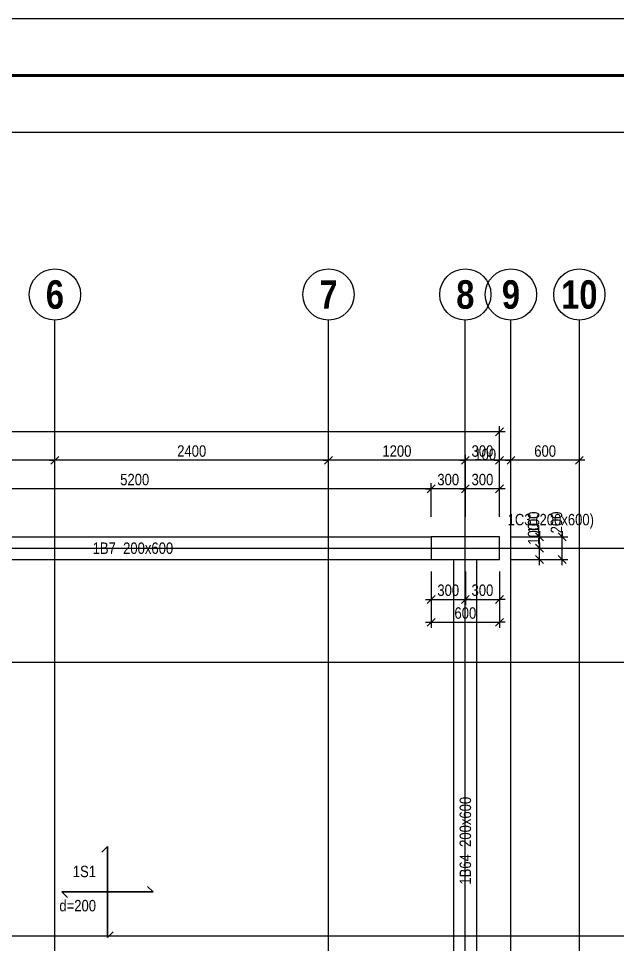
# Model space of a CAD drawing. Extents: x 0 to 206258, y -403073 to 0.
# Drawn here: x 44915 to 50169, y -19768 to -11647 of the extents above; entities that cross this region are included whole.
import ezdxf
from ezdxf.enums import TextEntityAlignment as Align
from ezdxf.lldxf.tags import DXFTag

# ---------------------------------------------------------------- set-up
doc = ezdxf.new("R2010")
doc.units = 0
doc.header["$LTSCALE"] = 1000
for name, color, linetype in [('Axis Circle(Dir 2)', 150, 'Continuous'), ('Axis Label(Dir 2)', 7, 'Continuous'), ('Axis Line(Dir 1)', 8, 'CENTER2'), ('Axis Line(Dir 2)', 150, 'CENTER2'), ('Column Line', 7, 'Continuous'), ('Dimension Line', 5, 'Continuous'), ('SHEETSUMMARY-50', 1, 'Continuous'), ('SheetView', 40, 'Continuous'), ('SheetViewOut', 231, 'Continuous'), ('Slab Edge Line', 5, 'Continuous'), ('Slab Label', 5, 'Continuous')]:
    doc.layers.add(name, color=color, linetype=linetype)
for name, color, linetype, true_color in [('Beam Label', 159, 'Continuous', 0x35424f), ('Beam Line', 159, 'HIDDEN2', 0x35424f), ('Column Label', 159, 'Continuous', 0x35424f)]:
    doc.layers.add(name, color=color, linetype=linetype, true_color=true_color)
doc.styles.add('Axis Label(Dir 2)', font='ARIALNB.TTF', dxfattribs={"height": 250})
doc.styles.add('Beam Label', font='ARIALN.TTF', dxfattribs={"height": 100})
doc.styles.add('Column Label', font='ARIALN.TTF', dxfattribs={"height": 100})
doc.styles.add('Dimension Text', font='ARIALN.TTF', dxfattribs={"height": 100})
doc.styles.add('Slab Label', font='ARIALN.TTF', dxfattribs={"height": 100})
tags = doc.linetypes.add('CENTER2', pattern=[1.125, 0.75, -0.125, 0.125, -0.125]).pattern_tags.tags
tags[10:11] = [DXFTag(74, 4), DXFTag(75, 0), DXFTag(340, '0'), DXFTag(46, 0.0), DXFTag(50, 0.0), DXFTag(44, 0.0), DXFTag(45, 0.0)]
tags[8:9] = [DXFTag(74, 4), DXFTag(75, 0), DXFTag(340, '0'), DXFTag(46, 0.0), DXFTag(50, 0.0), DXFTag(44, 0.0), DXFTag(45, 0.0)]
tags[6:7] = [DXFTag(74, 4), DXFTag(75, 0), DXFTag(340, '0'), DXFTag(46, 0.0), DXFTag(50, 0.0), DXFTag(44, 0.0), DXFTag(45, 0.0)]
tags[4:5] = [DXFTag(74, 4), DXFTag(75, 0), DXFTag(340, '0'), DXFTag(46, 0.0), DXFTag(50, 0.0), DXFTag(44, 0.0), DXFTag(45, 0.0)]
tags = doc.linetypes.add('HIDDEN2', pattern=[0.1875, 0.125, -0.0625]).pattern_tags.tags
tags[6:7] = [DXFTag(74, 4), DXFTag(75, 0), DXFTag(340, '0'), DXFTag(46, 0.0), DXFTag(50, 0.0), DXFTag(44, 0.0), DXFTag(45, 0.0)]
tags[4:5] = [DXFTag(74, 4), DXFTag(75, 0), DXFTag(340, '0'), DXFTag(46, 0.0), DXFTag(50, 0.0), DXFTag(44, 0.0), DXFTag(45, 0.0)]
doc.dimstyles.get("Standard").update_dxf_attribs({"dimtxt": 100, "dimasz": 30, "dimexe": 48.3, "dimexo": 103.5, "dimgap": 30, "dimtad": 1, "dimtoh": 1, "dimdec": 1, "dimdsep": 46, "dimtxsty": 'Dimension Text', "dimblk": 'PCDIM_TICK', "dimcen": 0.09, "dimclrd": 5, "dimclre": 5, "dimclrt": 5, "dimadec": 1, "dimazin": 0, "dimtp": 1, "dimtm": 1, "dimtfac": 1, "dimtdec": 4, "dimtofl": 0, "dimtmove": 0, "dimatfit": 3, "dimfxl": 1, "dimtolj": 1, "dimtzin": 0, "dimarcsym": 0})

# ---------------------------------------------------------------- blocks, each defined once
blk = doc.blocks.new('PCDIM_TICK')
at = {"layer": 'Dimension Line', "color": 0, "transparency": 33554687}
for p, q in [((1.15, 1.15), (-1.15, -1.15)), ((1.61, 0), (0, 0))]:
    blk.add_line(p, q, dxfattribs=at)
blk = doc.blocks.new('*U399')
at = {"layer": 'Dimension Line', "color": 5, "true_color": 0x0000ff, "transparency": 16777216}
for p, q in [((48534.3, -16495.7), (48534.3, -16790.5)), ((48834.3, -16495.7), (48834.3, -16790.5)), ((48534.3, -16742.2), (48834.3, -16742.2))]:
    blk.add_line(p, q, dxfattribs=at)
at = {"layer": 'Dimension Line', "color": 5, "true_color": 0x0000ff, "transparency": 16777216, "xscale": 30, "yscale": 30, "rotation": 180.0000000000004}
blk.add_blockref('PCDIM_TICK', (48534.3, -16742.2), dxfattribs=at)
at = {"layer": 'Dimension Line', "color": 5, "true_color": 0x0000ff, "transparency": 16777216, "xscale": 30, "yscale": 30}
blk.add_blockref('PCDIM_TICK', (48834.3, -16742.2), dxfattribs=at)
at = {"layer": 'Dimension Line', "color": 5, "true_color": 0x0000ff, "transparency": 16777216, "insert": (48684.3, -16712.2), "char_height": 100, "width": 181.501, "attachment_point": 8, "style": 'Dimension Text'}
blk.add_mtext('300', dxfattribs=at)
blk = doc.blocks.new('*U400')
at = {"layer": 'Dimension Line', "color": 5, "true_color": 0x0000ff, "transparency": 16777216}
for p, q in [((48834.3, -16495.7), (48834.3, -16790.5)), ((49134.3, -16495.7), (49134.3, -16790.5)), ((48834.3, -16742.2), (49134.3, -16742.2))]:
    blk.add_line(p, q, dxfattribs=at)
at = {"layer": 'Dimension Line', "color": 5, "true_color": 0x0000ff, "transparency": 16777216, "xscale": 30, "yscale": 30, "rotation": 180.0000000000004}
blk.add_blockref('PCDIM_TICK', (48834.3, -16742.2), dxfattribs=at)
at = {"layer": 'Dimension Line', "color": 5, "true_color": 0x0000ff, "transparency": 16777216, "xscale": 30, "yscale": 30}
blk.add_blockref('PCDIM_TICK', (49134.3, -16742.2), dxfattribs=at)
at = {"layer": 'Dimension Line', "color": 5, "true_color": 0x0000ff, "transparency": 16777216, "insert": (48984.3, -16712.2), "char_height": 100, "width": 181.501, "attachment_point": 8, "style": 'Dimension Text'}
blk.add_mtext('300', dxfattribs=at)
blk = doc.blocks.new('*U401')
at = {"layer": 'Dimension Line', "color": 5, "true_color": 0x0000ff, "transparency": 16777216}
for p, q in [((48534.3, -16495.7), (48534.3, -16990.5)), ((49134.3, -16495.7), (49134.3, -16990.5)), ((48534.3, -16942.2), (49134.3, -16942.2))]:
    blk.add_line(p, q, dxfattribs=at)
at = {"layer": 'Dimension Line', "color": 5, "true_color": 0x0000ff, "transparency": 16777216, "xscale": 30, "yscale": 30, "rotation": 180.0000000000004}
blk.add_blockref('PCDIM_TICK', (48534.3, -16942.2), dxfattribs=at)
at = {"layer": 'Dimension Line', "color": 5, "true_color": 0x0000ff, "transparency": 16777216, "xscale": 30, "yscale": 30}
blk.add_blockref('PCDIM_TICK', (49134.3, -16942.2), dxfattribs=at)
at = {"layer": 'Dimension Line', "color": 5, "true_color": 0x0000ff, "transparency": 16777216, "insert": (48834.3, -16912.2), "char_height": 100, "width": 181.97, "attachment_point": 8, "style": 'Dimension Text'}
blk.add_mtext('600', dxfattribs=at)
blk = doc.blocks.new('*U402')
at = {"layer": 'Dimension Line', "color": 5, "true_color": 0x0000ff, "transparency": 16777216}
for p, q in [((49237.8, -16292.2), (49532.6, -16292.2)), ((49484.3, -16292.2), (49484.3, -16262.2)), ((49484.3, -16392.2), (49484.3, -16292.2)), ((49237.8, -16392.2), (49532.6, -16392.2))]:
    blk.add_line(p, q, dxfattribs=at)
at = {"layer": 'Dimension Line', "color": 5, "true_color": 0x0000ff, "transparency": 16777216, "xscale": 30, "yscale": 30}
for p, rotation in [((49484.3, -16292.2), 89.99999999999447), ((49484.3, -16392.2), 269.9999999999834)]:
    blk.add_blockref('PCDIM_TICK', p, dxfattribs=dict(at, rotation=rotation))
at = {"layer": 'Dimension Line', "color": 5, "true_color": 0x0000ff, "transparency": 16777216, "insert": (49484.3, -16262.2), "char_height": 100, "width": 173.928, "attachment_point": 7, "rotation": 90, "style": 'Dimension Text'}
blk.add_mtext('100', dxfattribs=at)
blk = doc.blocks.new('*U403')
at = {"layer": 'Dimension Line', "color": 5, "true_color": 0x0000ff, "transparency": 16777216}
for p, q in [((49237.8, -16192.2), (49532.6, -16192.2)), ((49484.3, -16192.2), (49484.3, -16162.2)), ((49484.3, -16292.2), (49484.3, -16192.2)), ((49237.8, -16292.2), (49532.6, -16292.2))]:
    blk.add_line(p, q, dxfattribs=at)
at = {"layer": 'Dimension Line', "color": 5, "true_color": 0x0000ff, "transparency": 16777216, "xscale": 30, "yscale": 30}
for p, rotation in [((49484.3, -16192.2), 89.99999999999447), ((49484.3, -16292.2), 269.9999999999834)]:
    blk.add_blockref('PCDIM_TICK', p, dxfattribs=dict(at, rotation=rotation))
at = {"layer": 'Dimension Line', "color": 5, "true_color": 0x0000ff, "transparency": 16777216, "insert": (49484.3, -16162.2), "char_height": 100, "width": 173.928, "attachment_point": 7, "rotation": 90, "style": 'Dimension Text'}
blk.add_mtext('100', dxfattribs=at)
blk = doc.blocks.new('*U404')
at = {"layer": 'Dimension Line', "color": 5, "true_color": 0x0000ff, "transparency": 16777216}
for p, q in [((49237.8, -16192.2), (49732.6, -16192.2)), ((49684.3, -16192.2), (49684.3, -16162.2)), ((49684.3, -16392.2), (49684.3, -16192.2)), ((49237.8, -16392.2), (49732.6, -16392.2))]:
    blk.add_line(p, q, dxfattribs=at)
at = {"layer": 'Dimension Line', "color": 5, "true_color": 0x0000ff, "transparency": 16777216, "xscale": 30, "yscale": 30}
for p, rotation in [((49684.3, -16192.2), 89.99999999999447), ((49684.3, -16392.2), 269.9999999999834)]:
    blk.add_blockref('PCDIM_TICK', p, dxfattribs=dict(at, rotation=rotation))
at = {"layer": 'Dimension Line', "color": 5, "true_color": 0x0000ff, "transparency": 16777216, "insert": (49684.3, -16162.2), "char_height": 100, "width": 182.775, "attachment_point": 7, "rotation": 90, "style": 'Dimension Text'}
blk.add_mtext('200', dxfattribs=at)
blk = doc.blocks.new('*U537')
at = {"layer": 'Dimension Line', "color": 5, "true_color": 0x0000ff, "transparency": 16777216}
for p, q in [((48834.3, -16018), (48834.3, -15723.2)), ((49134.3, -16018), (49134.3, -15723.2)), ((49134.3, -15771.5), (48834.3, -15771.5))]:
    blk.add_line(p, q, dxfattribs=at)
at = {"layer": 'Dimension Line', "color": 5, "true_color": 0x0000ff, "transparency": 16777216, "xscale": 30, "yscale": 30, "rotation": 180.0000000000004}
blk.add_blockref('PCDIM_TICK', (48834.3, -15771.5), dxfattribs=at)
at = {"layer": 'Dimension Line', "color": 5, "true_color": 0x0000ff, "transparency": 16777216, "xscale": 30, "yscale": 30}
blk.add_blockref('PCDIM_TICK', (49134.3, -15771.5), dxfattribs=at)
at = {"layer": 'Dimension Line', "color": 5, "true_color": 0x0000ff, "transparency": 16777216, "insert": (48984.3, -15741.5), "char_height": 100, "width": 181.501, "attachment_point": 8, "style": 'Dimension Text'}
blk.add_mtext('300', dxfattribs=at)
blk = doc.blocks.new('*U538')
at = {"layer": 'Dimension Line', "color": 5, "true_color": 0x0000ff, "transparency": 16777216}
for p, q in [((48534.3, -16018), (48534.3, -15723.2)), ((48834.3, -16018), (48834.3, -15723.2)), ((48834.3, -15771.5), (48534.3, -15771.5))]:
    blk.add_line(p, q, dxfattribs=at)
at = {"layer": 'Dimension Line', "color": 5, "true_color": 0x0000ff, "transparency": 16777216, "xscale": 30, "yscale": 30, "rotation": 180.0000000000004}
blk.add_blockref('PCDIM_TICK', (48534.3, -15771.5), dxfattribs=at)
at = {"layer": 'Dimension Line', "color": 5, "true_color": 0x0000ff, "transparency": 16777216, "xscale": 30, "yscale": 30}
blk.add_blockref('PCDIM_TICK', (48834.3, -15771.5), dxfattribs=at)
at = {"layer": 'Dimension Line', "color": 5, "true_color": 0x0000ff, "transparency": 16777216, "insert": (48684.3, -15741.5), "char_height": 100, "width": 181.501, "attachment_point": 8, "style": 'Dimension Text'}
blk.add_mtext('300', dxfattribs=at)
blk = doc.blocks.new('*U539')
at = {"layer": 'Dimension Line', "color": 5, "true_color": 0x0000ff, "transparency": 16777216}
for p, q in [((43334.3, -16018), (43334.3, -15723.2)), ((48534.3, -16018), (48534.3, -15723.2)), ((48534.3, -15771.5), (43334.3, -15771.5))]:
    blk.add_line(p, q, dxfattribs=at)
at = {"layer": 'Dimension Line', "color": 5, "true_color": 0x0000ff, "transparency": 16777216, "xscale": 30, "yscale": 30, "rotation": 180.0000000000004}
blk.add_blockref('PCDIM_TICK', (43334.3, -15771.5), dxfattribs=at)
at = {"layer": 'Dimension Line', "color": 5, "true_color": 0x0000ff, "transparency": 16777216, "xscale": 30, "yscale": 30}
blk.add_blockref('PCDIM_TICK', (48534.3, -15771.5), dxfattribs=at)
at = {"layer": 'Dimension Line', "color": 5, "true_color": 0x0000ff, "transparency": 16777216, "insert": (45934.3, -15741.5), "char_height": 100, "width": 245.979, "attachment_point": 8, "style": 'Dimension Text'}
blk.add_mtext('5200', dxfattribs=at)
blk = doc.blocks.new('*U548')
at = {"layer": 'Dimension Line', "color": 5, "true_color": 0x0000ff, "transparency": 16777216}
for p, q in [((49234.3, -16018), (49234.3, -15473.2)), ((49834.3, -16018), (49834.3, -15473.2)), ((49834.3, -15521.5), (49234.3, -15521.5))]:
    blk.add_line(p, q, dxfattribs=at)
at = {"layer": 'Dimension Line', "color": 5, "true_color": 0x0000ff, "transparency": 16777216, "xscale": 30, "yscale": 30, "rotation": 180.0000000000004}
blk.add_blockref('PCDIM_TICK', (49234.3, -15521.5), dxfattribs=at)
at = {"layer": 'Dimension Line', "color": 5, "true_color": 0x0000ff, "transparency": 16777216, "xscale": 30, "yscale": 30}
blk.add_blockref('PCDIM_TICK', (49834.3, -15521.5), dxfattribs=at)
at = {"layer": 'Dimension Line', "color": 5, "true_color": 0x0000ff, "transparency": 16777216, "insert": (49534.3, -15491.5), "char_height": 100, "width": 181.97, "attachment_point": 8, "style": 'Dimension Text'}
blk.add_mtext('600', dxfattribs=at)
blk = doc.blocks.new('*U549')
at = {"layer": 'Dimension Line', "color": 5, "true_color": 0x0000ff, "transparency": 16777216}
for p, q in [((49134.3, -16018), (49134.3, -15473.2)), ((49234.3, -16018), (49234.3, -15473.2)), ((49134.3, -15521.5), (49104.3, -15521.5)), ((49234.3, -15521.5), (49134.3, -15521.5))]:
    blk.add_line(p, q, dxfattribs=at)
at = {"layer": 'Dimension Line', "color": 5, "true_color": 0x0000ff, "transparency": 16777216, "xscale": 30, "yscale": 30, "rotation": 180.0000000000004}
blk.add_blockref('PCDIM_TICK', (49134.3, -15521.5), dxfattribs=at)
at = {"layer": 'Dimension Line', "color": 5, "true_color": 0x0000ff, "transparency": 16777216, "xscale": 30, "yscale": 30}
blk.add_blockref('PCDIM_TICK', (49234.3, -15521.5), dxfattribs=at)
at = {"layer": 'Dimension Line', "color": 5, "true_color": 0x0000ff, "transparency": 16777216, "insert": (49104.3, -15521.5), "char_height": 100, "width": 173.928, "attachment_point": 9, "style": 'Dimension Text'}
blk.add_mtext('100', dxfattribs=at)
blk = doc.blocks.new('*U550')
at = {"layer": 'Dimension Line', "color": 5, "true_color": 0x0000ff, "transparency": 16777216}
for p, q in [((48834.3, -16018), (48834.3, -15473.2)), ((49134.3, -16018), (49134.3, -15473.2)), ((49134.3, -15521.5), (48834.3, -15521.5))]:
    blk.add_line(p, q, dxfattribs=at)
at = {"layer": 'Dimension Line', "color": 5, "true_color": 0x0000ff, "transparency": 16777216, "xscale": 30, "yscale": 30, "rotation": 180.0000000000004}
blk.add_blockref('PCDIM_TICK', (48834.3, -15521.5), dxfattribs=at)
at = {"layer": 'Dimension Line', "color": 5, "true_color": 0x0000ff, "transparency": 16777216, "xscale": 30, "yscale": 30}
blk.add_blockref('PCDIM_TICK', (49134.3, -15521.5), dxfattribs=at)
at = {"layer": 'Dimension Line', "color": 5, "true_color": 0x0000ff, "transparency": 16777216, "insert": (48984.3, -15491.5), "char_height": 100, "width": 181.501, "attachment_point": 8, "style": 'Dimension Text'}
blk.add_mtext('300', dxfattribs=at)
blk = doc.blocks.new('*U551')
at = {"layer": 'Dimension Line', "color": 5, "true_color": 0x0000ff, "transparency": 16777216}
for p, q in [((47634.3, -16018), (47634.3, -15473.2)), ((48834.3, -16018), (48834.3, -15473.2)), ((48834.3, -15521.5), (47634.3, -15521.5))]:
    blk.add_line(p, q, dxfattribs=at)
at = {"layer": 'Dimension Line', "color": 5, "true_color": 0x0000ff, "transparency": 16777216, "xscale": 30, "yscale": 30, "rotation": 180.0000000000004}
blk.add_blockref('PCDIM_TICK', (47634.3, -15521.5), dxfattribs=at)
at = {"layer": 'Dimension Line', "color": 5, "true_color": 0x0000ff, "transparency": 16777216, "xscale": 30, "yscale": 30}
blk.add_blockref('PCDIM_TICK', (48834.3, -15521.5), dxfattribs=at)
at = {"layer": 'Dimension Line', "color": 5, "true_color": 0x0000ff, "transparency": 16777216, "insert": (48234.3, -15491.5), "char_height": 100, "width": 238.405, "attachment_point": 8, "style": 'Dimension Text'}
blk.add_mtext('1200', dxfattribs=at)
blk = doc.blocks.new('*U552')
at = {"layer": 'Dimension Line', "color": 5, "true_color": 0x0000ff, "transparency": 16777216}
for p, q in [((45234.3, -16018), (45234.3, -15473.2)), ((47634.3, -16018), (47634.3, -15473.2)), ((47634.3, -15521.5), (45234.3, -15521.5))]:
    blk.add_line(p, q, dxfattribs=at)
at = {"layer": 'Dimension Line', "color": 5, "true_color": 0x0000ff, "transparency": 16777216, "xscale": 30, "yscale": 30, "rotation": 180.0000000000004}
blk.add_blockref('PCDIM_TICK', (45234.3, -15521.5), dxfattribs=at)
at = {"layer": 'Dimension Line', "color": 5, "true_color": 0x0000ff, "transparency": 16777216, "xscale": 30, "yscale": 30}
blk.add_blockref('PCDIM_TICK', (47634.3, -15521.5), dxfattribs=at)
at = {"layer": 'Dimension Line', "color": 5, "true_color": 0x0000ff, "transparency": 16777216, "insert": (46434.3, -15491.5), "char_height": 100, "width": 247.252, "attachment_point": 8, "style": 'Dimension Text'}
blk.add_mtext('2400', dxfattribs=at)
blk = doc.blocks.new('*U553')
at = {"layer": 'Dimension Line', "color": 5, "true_color": 0x0000ff, "transparency": 16777216}
for p, q in [((43134.3, -16018), (43134.3, -15473.2)), ((45234.3, -16018), (45234.3, -15473.2)), ((45234.3, -15521.5), (43134.3, -15521.5))]:
    blk.add_line(p, q, dxfattribs=at)
at = {"layer": 'Dimension Line', "color": 5, "true_color": 0x0000ff, "transparency": 16777216, "xscale": 30, "yscale": 30, "rotation": 180.0000000000004}
blk.add_blockref('PCDIM_TICK', (43134.3, -15521.5), dxfattribs=at)
at = {"layer": 'Dimension Line', "color": 5, "true_color": 0x0000ff, "transparency": 16777216, "xscale": 30, "yscale": 30}
blk.add_blockref('PCDIM_TICK', (45234.3, -15521.5), dxfattribs=at)
at = {"layer": 'Dimension Line', "color": 5, "true_color": 0x0000ff, "transparency": 16777216, "insert": (44184.3, -15491.5), "char_height": 100, "width": 247.252, "attachment_point": 8, "style": 'Dimension Text'}
blk.add_mtext('2100', dxfattribs=at)
blk = doc.blocks.new('*U561')
at = {"layer": 'Dimension Line', "color": 5, "true_color": 0x0000ff, "transparency": 16777216}
for p, q in [((35734.3, -16018), (35734.3, -15223.2)), ((49134.3, -16018), (49134.3, -15223.2)), ((49134.3, -15271.5), (35734.3, -15271.5))]:
    blk.add_line(p, q, dxfattribs=at)
at = {"layer": 'Dimension Line', "color": 5, "true_color": 0x0000ff, "transparency": 16777216, "xscale": 30, "yscale": 30, "rotation": 180.0000000000004}
blk.add_blockref('PCDIM_TICK', (35734.3, -15271.5), dxfattribs=at)
at = {"layer": 'Dimension Line', "color": 5, "true_color": 0x0000ff, "transparency": 16777216, "xscale": 30, "yscale": 30}
blk.add_blockref('PCDIM_TICK', (49134.3, -15271.5), dxfattribs=at)
at = {"layer": 'Dimension Line', "color": 5, "true_color": 0x0000ff, "transparency": 16777216, "insert": (42434.3, -15241.5), "char_height": 100, "width": 302.882, "attachment_point": 8, "style": 'Dimension Text'}
blk.add_mtext('13400', dxfattribs=at)

msp = doc.modelspace()

# ---------------------------------------------------------------- linework, layer by layer
at = {"layer": 'Axis Circle(Dir 2)', "transparency": 33554687}
for centre in [(45234.29, -14067.207), (47634.29, -14067.207), (48834.29, -14067.207), (49234.29, -14067.207), (49834.29, -14067.207)]:
    msp.add_circle(centre, 225, dxfattribs=at)
at = {"layer": 'Axis Line(Dir 1)', "transparency": 33554687}
for points in [[(34034.29, -16292.207), (51834.29, -16292.207)], [(34034.29, -17292.207), (51834.29, -17292.207)], [(34034.29, -19692.207), (51834.29, -19692.207)]]:
    msp.add_lwpolyline(points, dxfattribs=at)
at = {"layer": 'Axis Line(Dir 2)', "transparency": 33554687}
for points in [[(45234.29, -38092.207), (45234.29, -14292.207)], [(47634.29, -38092.207), (47634.29, -14292.207)], [(48834.29, -38092.207), (48834.29, -14292.207)], [(49234.29, -38092.207), (49234.29, -14292.207)], [(49834.29, -38092.207), (49834.29, -14292.207)]]:
    msp.add_lwpolyline(points, dxfattribs=at)
at = {"layer": 'Beam Line', "linetype": 'Continuous', "transparency": 33554687}
for points in [[(43334.29, -16192.207), (48534.29, -16192.207)], [(48934.29, -21292.207), (48934.29, -16392.207)]]:
    msp.add_lwpolyline(points, dxfattribs=at)
at = {"layer": 'Beam Line', "transparency": 33554687}
for points in [[(43334.29, -16392.207), (48534.29, -16392.207)], [(48734.29, -21292.207), (48734.29, -16392.207)]]:
    msp.add_lwpolyline(points, dxfattribs=at)
at = {"layer": 'Column Line', "transparency": 33554687}
msp.add_lwpolyline([(49134.29, -16392.207), (49134.29, -16192.207), (48534.29, -16192.207), (48534.29, -16392.207)], close=True, dxfattribs=at)
at = {"layer": 'SHEETSUMMARY-50', "transparency": 33554687, "const_width": 28}
msp.add_lwpolyline([(13854.79, -12146.707), (13854.79, -53196.707), (71554.79, -53196.707), (71554.79, -12146.707), (13854.79, -12146.707), (13854.79, -12146.707)], close=True, dxfattribs=at)
at = {"layer": 'SheetView', "transparency": 33554687}
msp.add_lwpolyline([(14354.79, -12646.707), (14354.79, -52696.707), (63305.305, -52696.707), (63305.305, -12646.707)], close=True, dxfattribs=at)
at = {"layer": 'SheetViewOut', "transparency": 33554687}
msp.add_lwpolyline([(12604.79, -53696.707), (12604.79, -11646.707), (72054.79, -11646.707), (72054.79, -53696.707)], close=True, dxfattribs=at)
at = {"layer": 'Slab Edge Line', "transparency": 33554687}
for points in [[(45645.693, -18956.949), (45695.191, -18907.451)], [(45695.191, -19707.451), (45695.191, -18907.451)], [(45295.191, -19307.451), (46095.191, -19307.451)], [(45344.688, -19356.949), (45295.191, -19307.451)], [(46045.693, -19257.954), (46095.191, -19307.451)], [(45744.688, -19657.954), (45695.191, -19707.451)]]:
    msp.add_lwpolyline(points, close=True, dxfattribs=at)

# ---------------------------------------------------------------- texts
at = {"layer": 'Axis Label(Dir 2)', "transparency": 33554687, "style": 'Axis Label(Dir 2)'}
for s, p in [('6', (45234.29, -14067.207)), ('7', (47634.29, -14067.207)), ('8', (48834.29, -14067.207)), ('9', (49234.29, -14067.207)), ('10', (49834.29, -14067.207))]:
    msp.add_text(s, height=250, dxfattribs=at).set_placement(p, align=Align.MIDDLE_CENTER)
at = {"layer": 'Beam Label', "transparency": 33554687, "style": 'Beam Label'}
msp.add_text('1B7  200x600 ', height=100, dxfattribs=at).set_placement((45934.29, -16292.207), align=Align.MIDDLE_CENTER)
msp.add_text('1B64  200x600 ', height=100, rotation=90, dxfattribs=at).set_placement((48834.29, -18842.207), align=Align.MIDDLE_CENTER)
at = {"layer": 'Column Label', "transparency": 33554687, "style": 'Column Label'}
msp.add_text('1C3 (200x600)', height=100, dxfattribs=at).set_placement((49205.001, -16121.496), align=Align.BOTTOM_LEFT)
at = {"layer": 'Slab Label', "transparency": 33554687, "style": 'Slab Label'}
for s, p in [('1S1', (45595.191, -19207.451)), ('d=200', (45595.191, -19507.451))]:
    msp.add_text(s, height=100, dxfattribs=at).set_placement(p, align=Align.BOTTOM_RIGHT)

# ---------------------------------------------------------------- dimensions: what is measured, and where the dimension line sits
at = {"layer": 'Dimension Line', "transparency": 33554687}
for base, p1, p2, picture, middle in [((42434.29, -15271.496), (49134.29, -16121.496), (35734.29, -16121.496), '*U561', (42434.29, -15271.496)), ((44184.29, -15521.496), (45234.29, -16121.496), (43134.29, -16121.496), '*U553', (44184.29, -15521.496)), ((46434.29, -15521.496), (47634.29, -16121.496), (45234.29, -16121.496), '*U552', (46434.29, -15521.496)), ((48234.29, -15521.496), (48834.29, -16121.496), (47634.29, -16121.496), '*U551', (48234.29, -15521.496)), ((48984.29, -15521.496), (49134.29, -16121.496), (48834.29, -16121.496), '*U550', (48984.29, -15521.496)), ((49184.29, -15521.496), (49234.29, -16121.496), (49134.29, -16121.496), '*U549', (49184.29, -15521.496)), ((49534.29, -15521.496), (49834.29, -16121.496), (49234.29, -16121.496), '*U548', (49534.29, -15521.496)), ((45934.29, -15771.496), (48534.29, -16121.496), (43334.29, -16121.496), '*U539', (45934.29, -15771.496)), ((48684.29, -15771.496), (48834.29, -16121.496), (48534.29, -16121.496), '*U538', (48684.29, -15771.496)), ((48984.29, -15771.496), (49134.29, -16121.496), (48834.29, -16121.496), '*U537', (48984.29, -15771.496))]:
    dim = msp.add_linear_dim(base=base, p1=p1, p2=p2, angle=180, dimstyle='Standard', override={"dimscale": 1, "dimtxt": 100, "dimasz": 30, "dimexe": 48.3, "dimexo": 103.5, "dimgap": 30, "dimtad": 1, "dimtih": 0, "dimdec": 1, "dimlfac": 1, "dimzin": 8, "dimlunit": 2, "dimpost": '', "dimtxsty": 'Dimension Text', "dimblk": 'PCDIM_TICK', "dimse1": 0, "dimse2": 0, "dimsd2": 0, "dimclrd": 5, "dimclre": 5, "dimclrt": 5, "dimaunit": 0, "dimadec": 1, "dimazin": 0, "dimtol": 0, "dimtp": 1, "dimtm": 1, "dimtmove": 0}, dxfattribs=at)
    dim.commit()
    dim.dimension.update_dxf_attribs({"geometry": picture, "text_midpoint": middle})
for p1, p2, distance, picture, middle in [((49134.29, -16292.207), (49134.29, -16192.207), -350, '*U403', (49484.29, -16242.207)), ((49134.29, -16392.207), (49134.29, -16192.207), -550, '*U404', (49684.29, -16292.207)), ((49134.29, -16392.207), (49134.29, -16292.207), -350, '*U402', (49484.29, -16342.207)), ((48534.29, -16392.207), (48834.29, -16392.207), -350, '*U399', (48684.29, -16742.207)), ((48534.29, -16392.207), (49134.29, -16392.207), -550, '*U401', (48834.29, -16942.207)), ((48834.29, -16392.207), (49134.29, -16392.207), -350, '*U400', (48984.29, -16742.207))]:
    dim = msp.add_aligned_dim(p1=p1, p2=p2, distance=distance, dimstyle='Standard', override={"dimscale": 1, "dimtxt": 100, "dimasz": 30, "dimexe": 48.3, "dimexo": 103.5, "dimgap": 30, "dimtad": 1, "dimtih": 0, "dimdec": 1, "dimlfac": 1, "dimzin": 8, "dimlunit": 2, "dimpost": '', "dimtxsty": 'Dimension Text', "dimblk": 'PCDIM_TICK', "dimse1": 0, "dimse2": 0, "dimsd2": 0, "dimclrd": 5, "dimclre": 5, "dimclrt": 5, "dimaunit": 0, "dimadec": 1, "dimazin": 0, "dimtol": 0, "dimtp": 1, "dimtm": 1, "dimtmove": 0}, dxfattribs=at)
    dim.commit()
    dim.dimension.update_dxf_attribs({"geometry": picture, "text_midpoint": middle})

doc.saveas('drawing.dxf')
